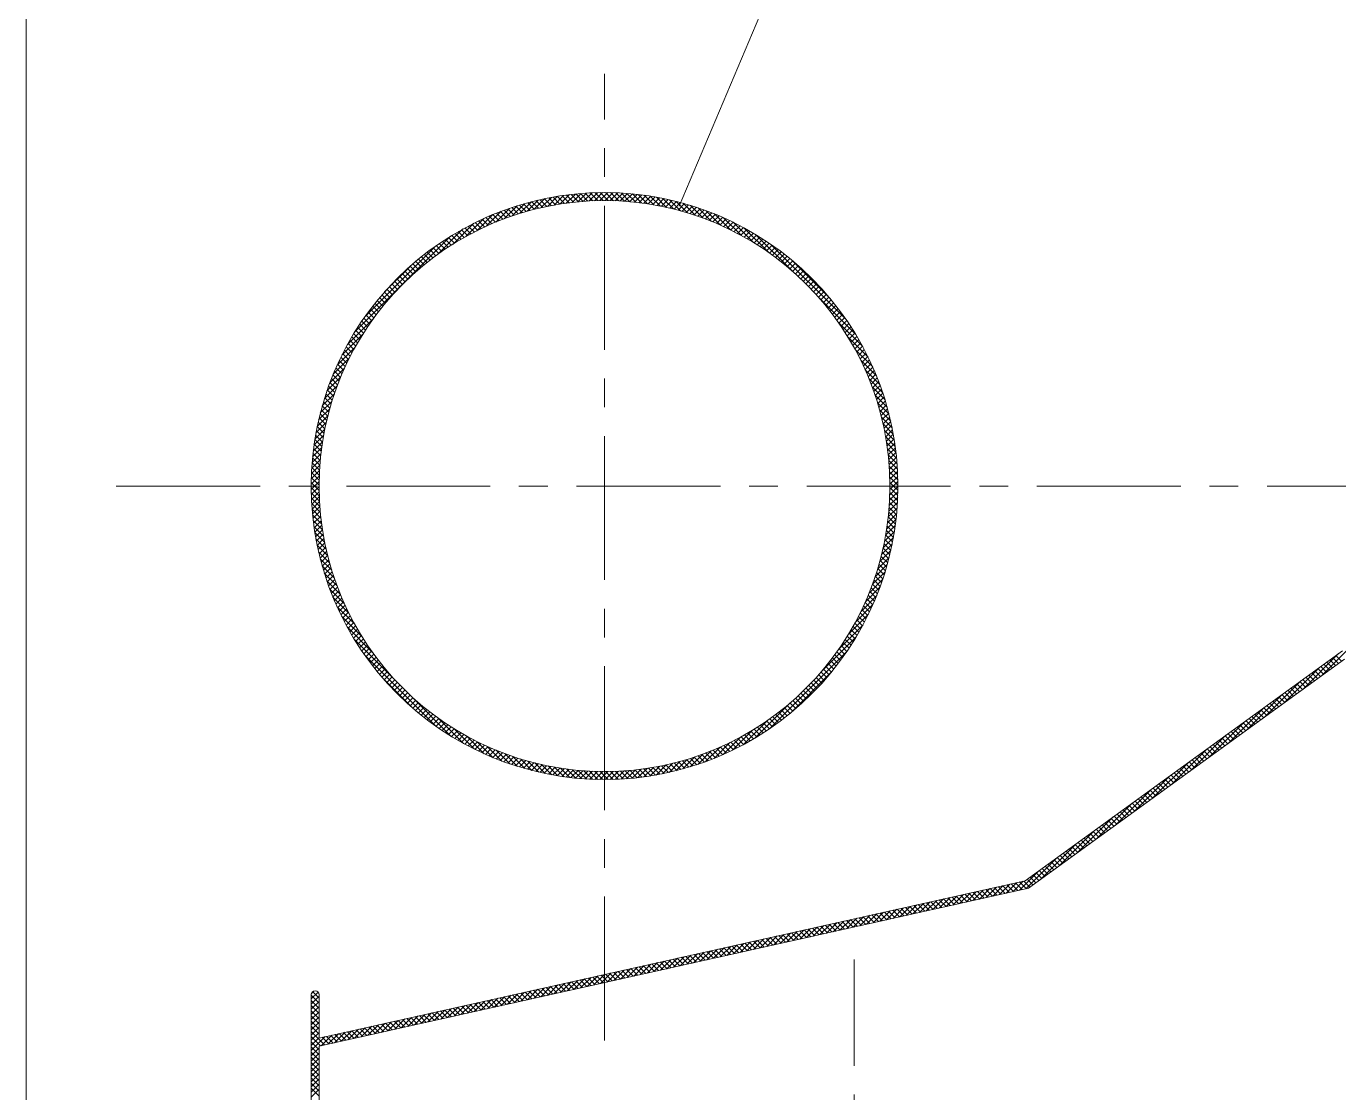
# Model space of a CAD drawing. Header units: millimetres. Extents: x 3341 to 3935, y 1079 to 1499.
# Drawn here: x 3564.35 to 3587.15, y 1171.59 to 1190.12 of the extents above; entities that cross this region are included whole.
import ezdxf

# ---------------------------------------------------------------- set-up
doc = ezdxf.new("R2010")
doc.units = ezdxf.units.MM
doc.linetypes.add('CENTERX2', pattern=[4, 2.5, -0.5, 0.5, -0.5])
for name, color, linetype, lineweight, true_color in [('1', 1, 'Continuous', 18, 0xff0000), ('2', 2, 'Continuous', 18, 0xffff00), ('3', 3, 'CENTERX2', 18, 0x00ff00)]:
    doc.layers.add(name, color=color, linetype=linetype, lineweight=lineweight, true_color=true_color)
pattern_1 = [(45, (3825.92234, 645.475625), (-0.0449012806, 0.0449012806), []), (135, (3825.92234, 645.475625), (-0.0449012806, -0.0449012806), [])]

msp = doc.modelspace()

# ---------------------------------------------------------------- hatches: boundary and pattern name
at = {"layer": '2'}
h = msp.add_hatch(dxfattribs=at)
h.set_pattern_fill('ANSI37', color=256, scale=0.02, style=0)
h.set_pattern_definition(pattern_1)
edge = h.paths.add_edge_path(flags=0)
edge.add_line((3574.39403, 1187.23087), (3574.39403, 1187.09248))
edge.add_arc((3574.39403, 1182.13308), 4.9594, 0, 90, ccw=False)
edge.add_line((3579.35344, 1182.13308), (3579.49183, 1182.13308))
edge.add_arc((3574.39403, 1182.13308), 5.09779, 0, 90)
edge = h.paths.add_edge_path(flags=0)
edge.add_arc((3574.39403, 1182.13308), 5.09779, 90, 180)
edge.add_line((3569.29624, 1182.13308), (3569.43463, 1182.13308))
edge.add_arc((3574.39403, 1182.13308), 4.9594, 90, 180, ccw=False)
edge.add_line((3574.39403, 1187.09248), (3574.39403, 1187.23087))
edge = h.paths.add_edge_path(flags=0)
edge.add_arc((3574.39403, 1182.13308), 5.09779, 0, 90)
edge.add_line((3574.39403, 1187.23087), (3574.39403, 1187.09248))
edge.add_arc((3574.39403, 1182.13308), 4.9594, 0, 90, ccw=False)
edge.add_arc((3574.39403, 1182.13308), 4.9594, -90, 0, ccw=False)
edge.add_line((3574.39403, 1177.17368), (3574.39403, 1177.03529))
edge.add_arc((3574.39403, 1182.13308), 5.09779, 270, 360)
edge = h.paths.add_edge_path(flags=0)
edge.add_arc((3574.39403, 1182.13308), 4.9594, 180, 270, ccw=False)
edge.add_arc((3574.39403, 1182.13308), 4.9594, 90, 180, ccw=False)
edge.add_line((3574.39403, 1187.09248), (3574.39403, 1187.23087))
edge.add_arc((3574.39403, 1182.13308), 5.09779, 90, 180)
edge.add_arc((3574.39403, 1182.13308), 5.09779, 180, 270)
edge.add_line((3574.39403, 1177.03529), (3574.39403, 1177.17368))
h = msp.add_hatch(dxfattribs=at)
h.set_pattern_fill('ANSI37', color=256, scale=0.02, style=0)
h.set_pattern_definition(pattern_1)
edge = h.paths.add_edge_path(flags=0)
edge.add_line((3574.39403, 1187.09248), (3574.39403, 1187.23087))
edge.add_arc((3574.39403, 1182.13308), 5.09779, 90, 180)
edge.add_line((3569.29624, 1182.13308), (3569.43463, 1182.13308))
edge.add_arc((3574.39403, 1182.13308), 4.9594, 90, 180, ccw=False)
edge = h.paths.add_edge_path(flags=0)
edge.add_line((3574.39403, 1187.23087), (3574.39403, 1187.09248))
edge.add_arc((3574.39403, 1182.13308), 4.9594, 0, 90, ccw=False)
edge.add_line((3579.35344, 1182.13308), (3579.49183, 1182.13308))
edge.add_arc((3574.39403, 1182.13308), 5.09779, 0, 90)

# ---------------------------------------------------------------- linework, layer by layer
at = {"layer": '1'}
for p, q in [((3564.34536, 1191.03869), (3564.34536, 1125.78792)), ((3574.39403, 1187.12607), (3574.39403, 1187.12607)), ((3587.21967, 1179.27323), (3581.70508, 1175.27706)), ((3587.25295, 1179.12644), (3581.7631, 1175.1482)), ((3581.70508, 1175.27706), (3569.43463, 1172.54516)), ((3581.7631, 1175.1482), (3569.43463, 1172.40338)), ((3569.29624, 1173.29786), (3569.29624, 1143.5005)), ((3569.43463, 1173.29786), (3569.43463, 1172.54516)), ((3569.43463, 1172.40338), (3569.43463, 1144.42323))]:
    msp.add_line(p, q, dxfattribs=at)
for radius in [5.09779, 4.9594]:
    msp.add_circle((3574.39403, 1182.13308), radius, dxfattribs=at)
msp.add_arc((3569.36544, 1173.29786), 0.06919, 0, 180, dxfattribs=at)
at = {"layer": '2'}
for p, q in [((3575.6899, 1186.9929), (3584.55965, 1207.99266)), ((3586.85392, 1178.83728), (3587.45434, 1179.43769)), ((3586.52778, 1178.60094), (3587.14846, 1179.22163)), ((3587.15037, 1179.0521), (3587.05127, 1179.1512)), ((3587.20244, 1179.08983), (3587.10334, 1179.18893)), ((3586.20163, 1178.3646), (3586.82232, 1178.98529)), ((3586.83795, 1178.82571), (3586.73885, 1178.9248)), ((3586.89002, 1178.86344), (3586.79092, 1178.96253)), ((3586.94209, 1178.90117), (3586.84299, 1179.00027)), ((3586.99416, 1178.9389), (3586.89506, 1179.038)), ((3587.04623, 1178.97664), (3586.94713, 1179.07573)), ((3587.0983, 1179.01437), (3586.9992, 1179.11346)), ((3585.87549, 1178.12826), (3586.49618, 1178.74895)), ((3586.52553, 1178.59931), (3586.42644, 1178.69841)), ((3586.5776, 1178.63704), (3586.47851, 1178.73614)), ((3586.62967, 1178.67478), (3586.53057, 1178.77387)), ((3586.68174, 1178.71251), (3586.58264, 1178.8116)), ((3586.73381, 1178.75024), (3586.63471, 1178.84934)), ((3586.78588, 1178.78797), (3586.68678, 1178.88707)), ((3585.54935, 1177.89192), (3586.17004, 1178.51261)), ((3586.21311, 1178.37291), (3586.11402, 1178.47201)), ((3586.26518, 1178.41065), (3586.16609, 1178.50974)), ((3586.31725, 1178.44838), (3586.21816, 1178.54748)), ((3586.36932, 1178.48611), (3586.27023, 1178.58521)), ((3586.42139, 1178.52385), (3586.3223, 1178.62294)), ((3586.47346, 1178.56158), (3586.37437, 1178.66067)), ((3585.22321, 1177.65558), (3585.8439, 1178.27627)), ((3585.90069, 1178.14652), (3585.8016, 1178.24561)), ((3585.95276, 1178.18425), (3585.85367, 1178.28335)), ((3586.00483, 1178.22198), (3585.90574, 1178.32108)), ((3586.0569, 1178.25972), (3585.95781, 1178.35881)), ((3586.10897, 1178.29745), (3586.00988, 1178.39655)), ((3586.16104, 1178.33518), (3586.06195, 1178.43428)), ((3584.89706, 1177.41924), (3585.51775, 1178.03993)), ((3585.58827, 1177.92012), (3585.48918, 1178.01922)), ((3585.64034, 1177.95786), (3585.54125, 1178.05695)), ((3585.69241, 1177.99559), (3585.59332, 1178.09468)), ((3585.74448, 1178.03332), (3585.64539, 1178.13242)), ((3585.79655, 1178.07105), (3585.69746, 1178.17015)), ((3585.84862, 1178.10879), (3585.74953, 1178.20788)), ((3584.57092, 1177.1829), (3585.19161, 1177.80359)), ((3585.27585, 1177.69373), (3585.17676, 1177.79282)), ((3585.32792, 1177.73146), (3585.22883, 1177.83056)), ((3585.37999, 1177.76919), (3585.2809, 1177.86829)), ((3585.43206, 1177.80693), (3585.33297, 1177.90602)), ((3585.48413, 1177.84466), (3585.38504, 1177.94375)), ((3585.5362, 1177.88239), (3585.43711, 1177.98149)), ((3584.24478, 1176.94656), (3584.86547, 1177.56725)), ((3584.96343, 1177.46733), (3584.86434, 1177.56643)), ((3585.0155, 1177.50506), (3584.91641, 1177.60416)), ((3585.06757, 1177.5428), (3584.96848, 1177.64189)), ((3585.11964, 1177.58053), (3585.02055, 1177.67963)), ((3585.17171, 1177.61826), (3585.07262, 1177.71736)), ((3585.22378, 1177.656), (3585.12469, 1177.75509)), ((3583.91864, 1176.71022), (3584.53933, 1177.33091)), ((3584.65101, 1177.24094), (3584.55192, 1177.34003)), ((3584.70308, 1177.27867), (3584.60399, 1177.37776)), ((3584.75515, 1177.3164), (3584.65606, 1177.4155)), ((3584.80722, 1177.35413), (3584.70813, 1177.45323)), ((3584.85929, 1177.39187), (3584.7602, 1177.49096)), ((3584.91136, 1177.4296), (3584.81227, 1177.5287)), ((3584.33859, 1177.01454), (3584.2395, 1177.11364)), ((3584.39066, 1177.05227), (3584.29157, 1177.15137)), ((3584.44273, 1177.09001), (3584.34364, 1177.1891)), ((3584.4948, 1177.12774), (3584.39571, 1177.22683)), ((3584.54687, 1177.16547), (3584.44778, 1177.26457)), ((3584.59894, 1177.2032), (3584.49985, 1177.3023)), ((3583.59249, 1176.47388), (3584.21318, 1177.09457)), ((3584.02617, 1176.78815), (3583.92708, 1176.88724)), ((3584.07824, 1176.82588), (3583.97915, 1176.92497)), ((3584.13031, 1176.86361), (3584.03122, 1176.96271)), ((3584.18238, 1176.90134), (3584.08329, 1177.00044)), ((3584.23445, 1176.93908), (3584.13536, 1177.03817)), ((3584.28652, 1176.97681), (3584.18743, 1177.0759)), ((3583.26635, 1176.23754), (3583.88704, 1176.85823)), ((3583.71375, 1176.56175), (3583.61466, 1176.66085)), ((3583.76582, 1176.59948), (3583.66673, 1176.69858)), ((3583.81789, 1176.63721), (3583.7188, 1176.73631)), ((3583.86996, 1176.67495), (3583.77087, 1176.77404)), ((3583.92203, 1176.71268), (3583.82294, 1176.81178)), ((3583.9741, 1176.75041), (3583.87501, 1176.84951)), ((3582.94021, 1176.0012), (3583.5609, 1176.62189)), ((3583.40133, 1176.33535), (3583.30224, 1176.43445)), ((3583.4534, 1176.37309), (3583.35431, 1176.47218)), ((3583.50547, 1176.41082), (3583.40638, 1176.50991)), ((3583.55754, 1176.44855), (3583.45845, 1176.54765)), ((3583.60961, 1176.48628), (3583.51052, 1176.58538)), ((3583.66168, 1176.52402), (3583.56259, 1176.62311)), ((3582.61407, 1175.76486), (3583.23476, 1176.38555)), ((3583.08891, 1176.10896), (3582.98982, 1176.20805)), ((3583.14098, 1176.14669), (3583.04189, 1176.24579)), ((3583.19305, 1176.18442), (3583.09396, 1176.28352)), ((3583.24512, 1176.22216), (3583.14603, 1176.32125)), ((3583.29719, 1176.25989), (3583.1981, 1176.35898)), ((3583.34926, 1176.29762), (3583.25017, 1176.39672)), ((3582.28792, 1175.52852), (3582.90861, 1176.14921)), ((3582.77649, 1175.88256), (3582.6774, 1175.98166)), ((3582.82856, 1175.9203), (3582.72947, 1176.01939)), ((3582.88063, 1175.95803), (3582.78154, 1176.05712)), ((3582.9327, 1175.99576), (3582.83361, 1176.09486)), ((3582.98477, 1176.03349), (3582.88568, 1176.13259)), ((3583.03684, 1176.07123), (3582.93775, 1176.17032)), ((3581.96178, 1175.29218), (3582.58247, 1175.91287)), ((3582.46407, 1175.65617), (3582.36498, 1175.75526)), ((3582.51614, 1175.6939), (3582.41705, 1175.793)), ((3582.56821, 1175.73163), (3582.46912, 1175.83073)), ((3582.62028, 1175.76936), (3582.52119, 1175.86846)), ((3582.67235, 1175.8071), (3582.57326, 1175.90619)), ((3582.72442, 1175.84483), (3582.62533, 1175.94393)), ((3581.71795, 1175.13815), (3582.25633, 1175.67653)), ((3582.15165, 1175.42977), (3582.05256, 1175.52887)), ((3582.20372, 1175.4675), (3582.10463, 1175.5666)), ((3582.25579, 1175.50524), (3582.1567, 1175.60433)), ((3582.30786, 1175.54297), (3582.20877, 1175.64206)), ((3582.35993, 1175.5807), (3582.26084, 1175.6798)), ((3582.412, 1175.61843), (3582.31291, 1175.71753)), ((3581.60243, 1175.11243), (3581.93019, 1175.44019)), ((3581.83923, 1175.20338), (3581.74014, 1175.30247)), ((3581.8913, 1175.24111), (3581.79221, 1175.3402)), ((3581.94337, 1175.27884), (3581.84428, 1175.37794)), ((3581.99544, 1175.31657), (3581.89635, 1175.41567)), ((3582.04751, 1175.35431), (3581.94842, 1175.4534)), ((3582.09958, 1175.39204), (3582.00049, 1175.49113)), ((3580.56272, 1174.88095), (3580.74511, 1175.06333)), ((3580.67825, 1174.90667), (3580.86063, 1175.08905)), ((3580.8422, 1174.94317), (3580.72624, 1175.05913)), ((3580.79377, 1174.93239), (3580.97615, 1175.11478)), ((3580.91565, 1174.95953), (3580.79969, 1175.07549)), ((3580.9891, 1174.97588), (3580.87314, 1175.09184)), ((3580.90929, 1174.95811), (3581.09168, 1175.1405)), ((3581.06255, 1174.99223), (3580.94659, 1175.10819)), ((3581.136, 1175.00859), (3581.02004, 1175.12455)), ((3581.02482, 1174.98383), (3581.2072, 1175.16622)), ((3581.20945, 1175.02494), (3581.09349, 1175.1409)), ((3581.14034, 1175.00955), (3581.32272, 1175.19194)), ((3581.2829, 1175.04129), (3581.16694, 1175.15725)), ((3581.35635, 1175.05764), (3581.24039, 1175.1736)), ((3581.25586, 1175.03527), (3581.43824, 1175.21766)), ((3581.4298, 1175.074), (3581.31384, 1175.18996)), ((3581.37138, 1175.06099), (3581.55377, 1175.24338)), ((3581.50325, 1175.09035), (3581.38729, 1175.20631)), ((3581.5767, 1175.1067), (3581.46074, 1175.22266)), ((3581.48691, 1175.08671), (3581.66929, 1175.2691)), ((3581.65015, 1175.12306), (3581.53419, 1175.23902)), ((3581.7236, 1175.13941), (3581.60764, 1175.25537)), ((3581.78717, 1175.16564), (3581.68109, 1175.27172)), ((3579.52302, 1174.64947), (3579.70541, 1174.83185)), ((3579.63854, 1174.67519), (3579.82093, 1174.85757)), ((3579.81391, 1174.71423), (3579.69795, 1174.83019)), ((3579.75407, 1174.70091), (3579.93645, 1174.88329)), ((3579.88736, 1174.73059), (3579.7714, 1174.84655)), ((3579.96081, 1174.74694), (3579.84484, 1174.8629)), ((3579.86959, 1174.72663), (3580.05197, 1174.90901)), ((3580.03425, 1174.76329), (3579.91829, 1174.87925)), ((3579.98511, 1174.75235), (3580.1675, 1174.93473)), ((3580.1077, 1174.77964), (3579.99174, 1174.8956)), ((3580.18115, 1174.796), (3580.06519, 1174.91196)), ((3580.10063, 1174.77807), (3580.28302, 1174.96045)), ((3580.2546, 1174.81235), (3580.13864, 1174.92831)), ((3580.32805, 1174.8287), (3580.21209, 1174.94466)), ((3580.21616, 1174.80379), (3580.39854, 1174.98617)), ((3580.4015, 1174.84506), (3580.28554, 1174.96102)), ((3580.33168, 1174.82951), (3580.51406, 1175.01189)), ((3580.47495, 1174.86141), (3580.35899, 1174.97737)), ((3580.5484, 1174.87776), (3580.43244, 1174.99372)), ((3580.4472, 1174.85523), (3580.62959, 1175.03761)), ((3580.62185, 1174.89411), (3580.50589, 1175.01008)), ((3580.6953, 1174.91047), (3580.57934, 1175.02643)), ((3580.76875, 1174.92682), (3580.65279, 1175.04278)), ((3578.48332, 1174.41799), (3578.6657, 1174.60037)), ((3578.59884, 1174.44371), (3578.78122, 1174.62609)), ((3578.78561, 1174.48529), (3578.66965, 1174.60125)), ((3578.71436, 1174.46943), (3578.89675, 1174.65181)), ((3578.85906, 1174.50165), (3578.7431, 1174.61761)), ((3578.93251, 1174.518), (3578.81655, 1174.63396)), ((3578.82989, 1174.49515), (3579.01227, 1174.67753)), ((3579.00596, 1174.53435), (3578.89, 1174.65031)), ((3578.94541, 1174.52087), (3579.12779, 1174.70325)), ((3579.07941, 1174.5507), (3578.96345, 1174.66666)), ((3579.15286, 1174.56706), (3579.0369, 1174.68302)), ((3579.06093, 1174.54659), (3579.24331, 1174.72897)), ((3579.22631, 1174.58341), (3579.11035, 1174.69937)), ((3579.17645, 1174.57231), (3579.35884, 1174.75469)), ((3579.29976, 1174.59976), (3579.1838, 1174.71572)), ((3579.37321, 1174.61612), (3579.25725, 1174.73208)), ((3579.29198, 1174.59803), (3579.47436, 1174.78041)), ((3579.44666, 1174.63247), (3579.3307, 1174.74843)), ((3579.52011, 1174.64882), (3579.40415, 1174.76478)), ((3579.4075, 1174.62375), (3579.58988, 1174.80613)), ((3579.59356, 1174.66517), (3579.4776, 1174.78113)), ((3579.66701, 1174.68153), (3579.55105, 1174.79749)), ((3579.74046, 1174.69788), (3579.6245, 1174.81384)), ((3577.44361, 1174.18651), (3577.626, 1174.36889)), ((3577.55914, 1174.21223), (3577.74152, 1174.39461)), ((3577.75732, 1174.25635), (3577.64136, 1174.37231)), ((3577.67466, 1174.23795), (3577.85704, 1174.42033)), ((3577.83077, 1174.2727), (3577.7148, 1174.38866)), ((3577.90421, 1174.28906), (3577.78825, 1174.40502)), ((3577.79018, 1174.26367), (3577.97257, 1174.44605)), ((3577.97766, 1174.30541), (3577.8617, 1174.42137)), ((3577.9057, 1174.28939), (3578.08809, 1174.47177)), ((3578.05111, 1174.32176), (3577.93515, 1174.43772)), ((3578.12456, 1174.33812), (3578.0086, 1174.45408)), ((3578.02123, 1174.31511), (3578.20361, 1174.49749)), ((3578.19801, 1174.35447), (3578.08205, 1174.47043)), ((3578.13675, 1174.34083), (3578.31913, 1174.52321)), ((3578.27146, 1174.37082), (3578.1555, 1174.48678)), ((3578.34491, 1174.38717), (3578.22895, 1174.50314)), ((3578.25227, 1174.36655), (3578.43466, 1174.54893)), ((3578.41836, 1174.40353), (3578.3024, 1174.51949)), ((3578.36779, 1174.39227), (3578.55018, 1174.57465)), ((3578.49181, 1174.41988), (3578.37585, 1174.53584)), ((3578.56526, 1174.43623), (3578.4493, 1174.55219)), ((3578.63871, 1174.45259), (3578.52275, 1174.56855)), ((3578.71216, 1174.46894), (3578.5962, 1174.5849)), ((3576.40391, 1173.95503), (3576.58629, 1174.13741)), ((3576.51943, 1173.98075), (3576.70182, 1174.16313)), ((3576.72902, 1174.02741), (3576.61306, 1174.14337)), ((3576.63496, 1174.00647), (3576.81734, 1174.18885)), ((3576.80247, 1174.04376), (3576.68651, 1174.15972)), ((3576.75048, 1174.03219), (3576.93286, 1174.21457)), ((3576.87592, 1174.06012), (3576.75996, 1174.17608)), ((3576.94937, 1174.07647), (3576.83341, 1174.19243)), ((3576.866, 1174.05791), (3577.04838, 1174.24029)), ((3577.02282, 1174.09282), (3576.90686, 1174.20878)), ((3577.09627, 1174.10918), (3576.98031, 1174.22514)), ((3576.98152, 1174.08363), (3577.16391, 1174.26601)), ((3577.16972, 1174.12553), (3577.05376, 1174.24149)), ((3577.09705, 1174.10935), (3577.27943, 1174.29173)), ((3577.24317, 1174.14188), (3577.12721, 1174.25784)), ((3577.31662, 1174.15823), (3577.20066, 1174.27419)), ((3577.21257, 1174.13507), (3577.39495, 1174.31745)), ((3577.39007, 1174.17459), (3577.27411, 1174.29055)), ((3577.32809, 1174.16079), (3577.51048, 1174.34317)), ((3577.46352, 1174.19094), (3577.34756, 1174.3069)), ((3577.53697, 1174.20729), (3577.42101, 1174.32325)), ((3577.61042, 1174.22365), (3577.49446, 1174.33961)), ((3577.68387, 1174.24), (3577.56791, 1174.35596)), ((3575.36421, 1173.72355), (3575.54659, 1173.90593)), ((3575.47973, 1173.74927), (3575.66211, 1173.93165)), ((3575.70073, 1173.79847), (3575.58476, 1173.91443)), ((3575.59525, 1173.77499), (3575.77764, 1173.95737)), ((3575.77417, 1173.81482), (3575.65821, 1173.93078)), ((3575.71077, 1173.80071), (3575.89316, 1173.98309)), ((3575.84762, 1173.83118), (3575.73166, 1173.94714)), ((3575.92107, 1173.84753), (3575.80511, 1173.96349)), ((3575.8263, 1173.82643), (3576.00868, 1174.00881)), ((3575.99452, 1173.86388), (3575.87856, 1173.97984)), ((3575.94182, 1173.85215), (3576.1242, 1174.03453)), ((3576.06797, 1173.88023), (3575.95201, 1173.9962)), ((3576.14142, 1173.89659), (3576.02546, 1174.01255)), ((3576.05734, 1173.87787), (3576.23973, 1174.06025)), ((3576.21487, 1173.91294), (3576.09891, 1174.0289)), ((3576.28832, 1173.92929), (3576.17236, 1174.04525)), ((3576.17286, 1173.90359), (3576.35525, 1174.08597)), ((3576.36177, 1173.94565), (3576.24581, 1174.06161)), ((3576.28839, 1173.92931), (3576.47077, 1174.11169)), ((3576.43522, 1173.962), (3576.31926, 1174.07796)), ((3576.50867, 1173.97835), (3576.39271, 1174.09431)), ((3576.58212, 1173.99471), (3576.46616, 1174.11067)), ((3576.65557, 1174.01106), (3576.53961, 1174.12702)), ((3574.44002, 1173.51779), (3574.62241, 1173.70017)), ((3574.55555, 1173.54351), (3574.73793, 1173.72589)), ((3574.67243, 1173.56953), (3574.55647, 1173.68549)), ((3574.74588, 1173.58588), (3574.62992, 1173.70184)), ((3574.67107, 1173.56923), (3574.85345, 1173.75161)), ((3574.81933, 1173.60224), (3574.70337, 1173.7182)), ((3574.89278, 1173.61859), (3574.77682, 1173.73455)), ((3574.78659, 1173.59495), (3574.96898, 1173.77733)), ((3574.96623, 1173.63494), (3574.85027, 1173.7509)), ((3574.90212, 1173.62067), (3575.0845, 1173.80305)), ((3575.03968, 1173.65129), (3574.92372, 1173.76725)), ((3575.11313, 1173.66765), (3574.99717, 1173.78361)), ((3575.01764, 1173.64639), (3575.20002, 1173.82877)), ((3575.18658, 1173.684), (3575.07062, 1173.79996)), ((3575.13316, 1173.67211), (3575.31554, 1173.85449)), ((3575.26003, 1173.70035), (3575.14407, 1173.81631)), ((3575.33348, 1173.71671), (3575.21752, 1173.83267)), ((3575.24868, 1173.69783), (3575.43107, 1173.88021)), ((3575.40693, 1173.73306), (3575.29097, 1173.84902)), ((3575.48038, 1173.74941), (3575.36442, 1173.86537)), ((3575.55383, 1173.76576), (3575.43787, 1173.88172)), ((3575.62728, 1173.78212), (3575.51132, 1173.89808)), ((3573.40032, 1173.28631), (3573.58271, 1173.46869)), ((3573.51584, 1173.31203), (3573.69823, 1173.49441)), ((3573.64413, 1173.34059), (3573.52817, 1173.45655)), ((3573.71758, 1173.35694), (3573.60162, 1173.4729)), ((3573.63137, 1173.33775), (3573.81375, 1173.52013)), ((3573.79103, 1173.37329), (3573.67507, 1173.48926)), ((3573.74689, 1173.36347), (3573.92927, 1173.54585)), ((3573.86448, 1173.38965), (3573.74852, 1173.50561)), ((3573.93793, 1173.406), (3573.82197, 1173.52196)), ((3573.86241, 1173.38919), (3574.0448, 1173.57157)), ((3574.01138, 1173.42235), (3573.89542, 1173.53831)), ((3574.08483, 1173.43871), (3573.96887, 1173.55467)), ((3573.97793, 1173.41491), (3574.16032, 1173.59729)), ((3574.15828, 1173.45506), (3574.04232, 1173.57102)), ((3574.09346, 1173.44063), (3574.27584, 1173.62301)), ((3574.23173, 1173.47141), (3574.11577, 1173.58737)), ((3574.30518, 1173.48776), (3574.18922, 1173.60373)), ((3574.20898, 1173.46635), (3574.39136, 1173.64873)), ((3574.37863, 1173.50412), (3574.26267, 1173.62008)), ((3574.3245, 1173.49207), (3574.50689, 1173.67445)), ((3574.45208, 1173.52047), (3574.33612, 1173.63643)), ((3574.52553, 1173.53682), (3574.40957, 1173.65278)), ((3574.59898, 1173.55318), (3574.48302, 1173.66914)), ((3569.29624, 1173.22334), (3569.41695, 1173.34405)), ((3569.43463, 1173.14977), (3569.29624, 1173.28816)), ((3569.29624, 1173.13354), (3569.43463, 1173.27193)), ((3569.2985, 1173.3154), (3569.34789, 1173.36479)), ((3569.43463, 1173.23957), (3569.32227, 1173.35194)), ((3572.36062, 1173.05483), (3572.543, 1173.23721)), ((3572.47614, 1173.08055), (3572.65852, 1173.26293)), ((3572.61584, 1173.11165), (3572.49988, 1173.22761)), ((3572.68929, 1173.128), (3572.57333, 1173.24396)), ((3572.59166, 1173.10627), (3572.77405, 1173.28865)), ((3572.76274, 1173.14435), (3572.64678, 1173.26031)), ((3572.70719, 1173.13199), (3572.88957, 1173.31437)), ((3572.83619, 1173.16071), (3572.72023, 1173.27667)), ((3572.90964, 1173.17706), (3572.79368, 1173.29302)), ((3572.82271, 1173.15771), (3573.00509, 1173.34009)), ((3572.98309, 1173.19341), (3572.86713, 1173.30937)), ((3572.93823, 1173.18343), (3573.12061, 1173.36581)), ((3573.05654, 1173.20977), (3572.94058, 1173.32573)), ((3573.12999, 1173.22612), (3573.01403, 1173.34208)), ((3573.05375, 1173.20915), (3573.23614, 1173.39153)), ((3573.20344, 1173.24247), (3573.08748, 1173.35843)), ((3573.27689, 1173.25882), (3573.16093, 1173.37478)), ((3573.16928, 1173.23487), (3573.35166, 1173.41725)), ((3573.35034, 1173.27518), (3573.23438, 1173.39114)), ((3573.2848, 1173.26059), (3573.46718, 1173.44297)), ((3573.42379, 1173.29153), (3573.30783, 1173.40749)), ((3573.49724, 1173.30788), (3573.38128, 1173.42384)), ((3573.57069, 1173.32424), (3573.45472, 1173.4402)), ((3569.43463, 1173.05997), (3569.29624, 1173.19836)), ((3569.29624, 1173.04374), (3569.43463, 1173.18212)), ((3569.43463, 1172.97016), (3569.29624, 1173.10855)), ((3569.29624, 1172.95393), (3569.43463, 1173.09232)), ((3569.43463, 1172.88036), (3569.29624, 1173.01875)), ((3569.29624, 1172.86413), (3569.43463, 1173.00252)), ((3571.32091, 1172.82334), (3571.5033, 1173.00573)), ((3571.43644, 1172.84906), (3571.61882, 1173.03145)), ((3571.58754, 1172.88271), (3571.47158, 1172.99867)), ((3571.66099, 1172.89906), (3571.54503, 1173.01502)), ((3571.55196, 1172.87478), (3571.73434, 1173.05717)), ((3571.73444, 1172.91541), (3571.61848, 1173.03137)), ((3571.66748, 1172.9005), (3571.84987, 1173.08289)), ((3571.80789, 1172.93177), (3571.69193, 1173.04773)), ((3571.88134, 1172.94812), (3571.76538, 1173.06408)), ((3571.783, 1172.92622), (3571.96539, 1173.10861)), ((3571.95479, 1172.96447), (3571.83883, 1173.08043)), ((3571.89853, 1172.95194), (3572.08091, 1173.13433)), ((3572.02824, 1172.98082), (3571.91228, 1173.09679)), ((3572.10169, 1172.99718), (3571.98573, 1173.11314)), ((3572.01405, 1172.97766), (3572.19643, 1173.16005)), ((3572.17514, 1173.01353), (3572.05918, 1173.12949)), ((3572.12957, 1173.00338), (3572.31196, 1173.18577)), ((3572.24859, 1173.02988), (3572.13263, 1173.14584)), ((3572.32204, 1173.04624), (3572.20608, 1173.1622)), ((3572.24509, 1173.02911), (3572.42748, 1173.21149)), ((3572.39549, 1173.06259), (3572.27953, 1173.17855)), ((3572.46894, 1173.07894), (3572.35298, 1173.1949)), ((3572.54239, 1173.0953), (3572.42643, 1173.21126)), ((3569.43463, 1172.79056), (3569.29624, 1172.92895)), ((3569.29624, 1172.77433), (3569.43463, 1172.91272)), ((3569.43463, 1172.70076), (3569.29624, 1172.83915)), ((3569.29624, 1172.68452), (3569.43463, 1172.82291)), ((3570.28121, 1172.59186), (3570.46359, 1172.77425)), ((3570.39673, 1172.61758), (3570.57912, 1172.79997)), ((3570.55925, 1172.65377), (3570.44329, 1172.76973)), ((3570.51226, 1172.6433), (3570.69464, 1172.82569)), ((3570.6327, 1172.67012), (3570.51674, 1172.78608)), ((3570.70615, 1172.68647), (3570.59019, 1172.80243)), ((3570.62778, 1172.66902), (3570.81016, 1172.85141)), ((3570.7796, 1172.70283), (3570.66364, 1172.81879)), ((3570.85305, 1172.71918), (3570.73709, 1172.83514)), ((3570.7433, 1172.69474), (3570.92568, 1172.87713)), ((3570.9265, 1172.73553), (3570.81054, 1172.85149)), ((3570.85882, 1172.72046), (3571.04121, 1172.90285)), ((3570.99995, 1172.75188), (3570.88399, 1172.86784)), ((3571.0734, 1172.76824), (3570.95744, 1172.8842)), ((3570.97435, 1172.74618), (3571.15673, 1172.92857)), ((3571.14685, 1172.78459), (3571.03089, 1172.90055)), ((3571.08987, 1172.7719), (3571.27225, 1172.95429)), ((3571.2203, 1172.80094), (3571.10434, 1172.9169)), ((3571.29375, 1172.8173), (3571.17779, 1172.93326)), ((3571.20539, 1172.79762), (3571.38778, 1172.98001)), ((3571.3672, 1172.83365), (3571.25124, 1172.94961)), ((3571.44065, 1172.85), (3571.32468, 1172.96596)), ((3571.5141, 1172.86635), (3571.39813, 1172.98231)), ((3569.43463, 1172.61095), (3569.29624, 1172.74934)), ((3569.29624, 1172.59472), (3569.43463, 1172.73311)), ((3569.53095, 1172.42483), (3569.29624, 1172.65954)), ((3569.29624, 1172.50492), (3569.43463, 1172.64331)), ((3569.4575, 1172.40847), (3569.29624, 1172.56974)), ((3569.29624, 1172.32531), (3569.53941, 1172.56849)), ((3569.29624, 1172.41512), (3569.43463, 1172.55351)), ((3569.47255, 1172.41182), (3569.65494, 1172.59421)), ((3569.6044, 1172.44118), (3569.48844, 1172.55714)), ((3569.67785, 1172.45753), (3569.56189, 1172.57349)), ((3569.58807, 1172.43754), (3569.77046, 1172.61993)), ((3569.7513, 1172.47388), (3569.63534, 1172.58985)), ((3569.7036, 1172.46326), (3569.88598, 1172.64565)), ((3569.82475, 1172.49024), (3569.70879, 1172.6062)), ((3569.8982, 1172.50659), (3569.78224, 1172.62255)), ((3569.81912, 1172.48898), (3570.0015, 1172.67137)), ((3569.97165, 1172.52294), (3569.85569, 1172.6389)), ((3570.0451, 1172.5393), (3569.92914, 1172.65526)), ((3569.93464, 1172.5147), (3570.11703, 1172.69709)), ((3570.11855, 1172.55565), (3570.00259, 1172.67161)), ((3570.05016, 1172.54042), (3570.23255, 1172.72281)), ((3570.192, 1172.572), (3570.07604, 1172.68796)), ((3570.26545, 1172.58836), (3570.14949, 1172.70432)), ((3570.16569, 1172.56614), (3570.34807, 1172.74853)), ((3570.3389, 1172.60471), (3570.22294, 1172.72067)), ((3570.41235, 1172.62106), (3570.29639, 1172.73702)), ((3570.4858, 1172.63741), (3570.36984, 1172.75337)), ((3569.43463, 1172.34155), (3569.29624, 1172.47994)), ((3569.43463, 1172.25174), (3569.29624, 1172.39013)), ((3569.29624, 1172.23551), (3569.43463, 1172.3739)), ((3569.43463, 1172.16194), (3569.29624, 1172.30033)), ((3569.29624, 1172.14571), (3569.43463, 1172.2841)), ((3569.43463, 1172.07214), (3569.29624, 1172.21053)), ((3569.29624, 1172.05591), (3569.43463, 1172.1943)), ((3569.43463, 1171.98234), (3569.29624, 1172.12072)), ((3569.29624, 1171.9661), (3569.43463, 1172.10449)), ((3569.43463, 1171.89253), (3569.29624, 1172.03092)), ((3569.29624, 1171.8763), (3569.43463, 1172.01469)), ((3569.43463, 1171.80273), (3569.29624, 1171.94112)), ((3569.29624, 1171.7865), (3569.43463, 1171.92489)), ((3569.43463, 1171.71293), (3569.29624, 1171.85132)), ((3569.29624, 1171.6967), (3569.43463, 1171.83509)), ((3569.43463, 1171.62313), (3569.29624, 1171.76151)), ((3569.29624, 1171.60689), (3569.43463, 1171.74528)), ((3569.43463, 1171.53332), (3569.29624, 1171.67171)), ((3569.29624, 1171.51709), (3569.43463, 1171.65548))]:
    msp.add_line(p, q, dxfattribs=at)
at = {"layer": '3'}
for p, q in [((3574.39403, 1172.50173), (3574.39403, 1189.29102)), ((3565.90766, 1182.13308), (3609.77512, 1182.13308)), ((3578.73403, 1144.06124), (3578.73403, 1173.91162))]:
    msp.add_line(p, q, dxfattribs=at)

doc.saveas('drawing.dxf')
